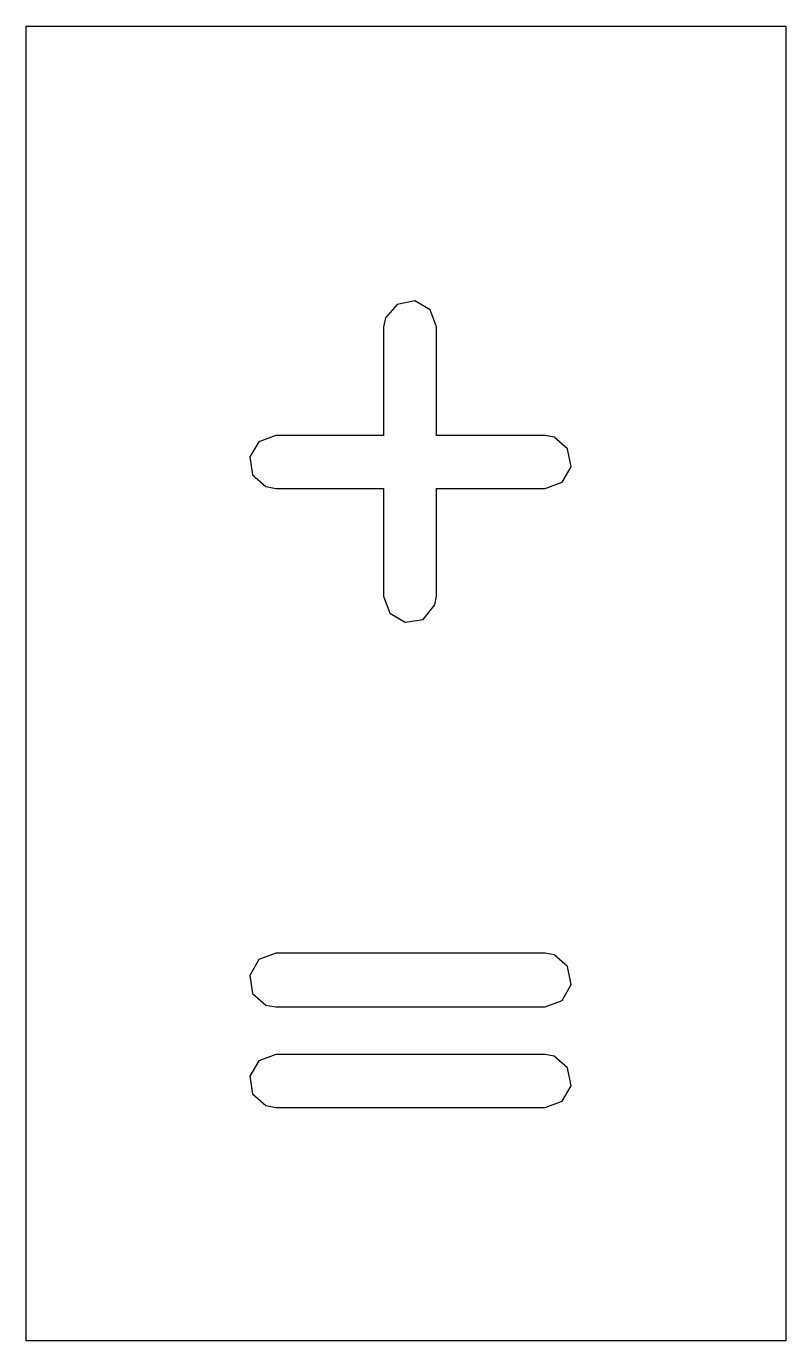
# Model space of a CAD drawing. Extents: x 4.8 to 22.9, y -15.1 to -10.8.
# Drawn here: x 14.3255 to 14.4101, y -11.9613 to -11.8148 of the extents above; entities that cross this region are included whole.
import ezdxf

# ---------------------------------------------------------------- set-up
doc = ezdxf.new("R2010")
doc.units = 0
doc.header["$MEASUREMENT"] = 0
doc.layers.add('BLACK', color=7, linetype='CONTINUOUS')

msp = doc.modelspace()

# ---------------------------------------------------------------- linework, layer by layer
at = {"layer": 'BLACK', "linetype": 'CONTINUOUS'}
for p, q in [((14.3255, -11.9613), (14.3255, -11.8148)), ((14.3255, -11.8148), (14.4101, -11.8148)), ((14.4101, -11.8148), (14.4101, -11.9613)), ((14.3668, -11.8458), (14.3655, -11.8473)), ((14.3688, -11.8454), (14.3668, -11.8458)), ((14.3705, -11.8464), (14.3688, -11.8454)), ((14.3655, -11.8473), (14.3653, -11.8483)), ((14.3712, -11.8483), (14.3705, -11.8464)), ((14.3653, -11.8483), (14.3653, -11.8604)), ((14.3712, -11.8604), (14.3712, -11.8483)), ((14.3533, -11.8604), (14.3514, -11.8611)), ((14.3653, -11.8604), (14.3533, -11.8604)), ((14.3833, -11.8604), (14.3712, -11.8604)), ((14.3843, -11.8606), (14.3833, -11.8604)), ((14.3858, -11.8619), (14.3843, -11.8606)), ((14.3514, -11.8611), (14.3504, -11.8628)), ((14.3862, -11.8639), (14.3858, -11.8619)), ((14.3504, -11.8628), (14.3507, -11.8648)), ((14.3507, -11.8648), (14.3522, -11.8661)), ((14.3852, -11.8656), (14.3862, -11.8639)), ((14.3522, -11.8661), (14.3533, -11.8663)), ((14.3533, -11.8663), (14.3653, -11.8663)), ((14.3653, -11.8663), (14.3653, -11.8783)), ((14.3712, -11.8783), (14.3712, -11.8663)), ((14.3712, -11.8663), (14.3833, -11.8663)), ((14.3833, -11.8663), (14.3852, -11.8656)), ((14.3653, -11.8783), (14.366, -11.8802)), ((14.3697, -11.8809), (14.371, -11.8793)), ((14.371, -11.8793), (14.3712, -11.8783)), ((14.366, -11.8802), (14.3677, -11.8812)), ((14.3677, -11.8812), (14.3697, -11.8809)), ((14.3514, -11.9188), (14.3504, -11.9206)), ((14.3533, -11.9181), (14.3514, -11.9188)), ((14.3833, -11.9181), (14.3533, -11.9181)), ((14.3843, -11.9183), (14.3833, -11.9181)), ((14.3858, -11.9196), (14.3843, -11.9183)), ((14.3504, -11.9206), (14.3507, -11.9226)), ((14.3862, -11.9216), (14.3858, -11.9196)), ((14.3852, -11.9234), (14.3862, -11.9216)), ((14.3507, -11.9226), (14.3522, -11.9239)), ((14.3833, -11.9241), (14.3852, -11.9234)), ((14.3522, -11.9239), (14.3533, -11.9241)), ((14.3533, -11.9241), (14.3833, -11.9241)), ((14.3533, -11.9294), (14.3514, -11.9301)), ((14.3833, -11.9294), (14.3533, -11.9294)), ((14.3843, -11.9296), (14.3833, -11.9294)), ((14.3514, -11.9301), (14.3504, -11.9318)), ((14.3858, -11.9309), (14.3843, -11.9296)), ((14.3862, -11.9329), (14.3858, -11.9309)), ((14.3504, -11.9318), (14.3507, -11.9338)), ((14.3507, -11.9338), (14.3522, -11.9351)), ((14.3852, -11.9346), (14.3862, -11.9329)), ((14.3522, -11.9351), (14.3533, -11.9353)), ((14.3533, -11.9353), (14.3833, -11.9353)), ((14.3833, -11.9353), (14.3852, -11.9346)), ((14.4101, -11.9613), (14.3255, -11.9613))]:
    msp.add_line(p, q, dxfattribs=at)

doc.saveas('drawing.dxf')
